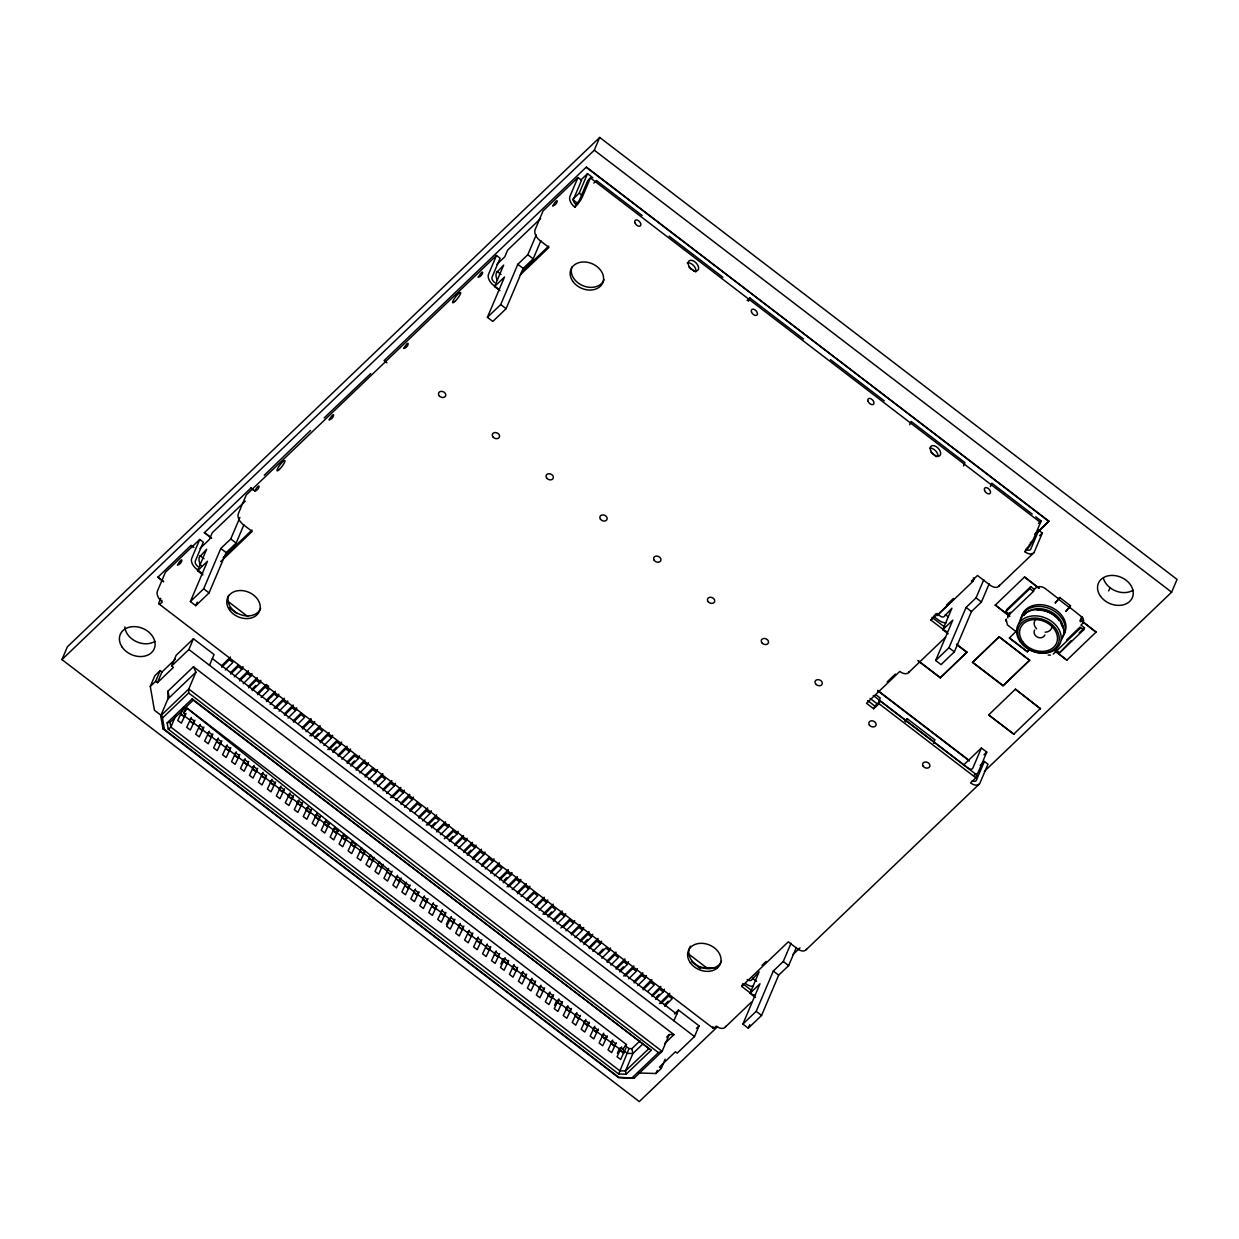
<?xml version="1.0" encoding="UTF-8"?>
<svg xmlns="http://www.w3.org/2000/svg" width="1239" height="1239" viewBox="0 0 1239 1239"><rect width="100%" height="100%" fill="white"/><g stroke="black" fill="none" stroke-linecap="round" stroke-linejoin="round"><path stroke-width="1.5" d="M673.97 1034.627L669.246 1034.565L662.122 1051.353L634.058 1078.209L618.71 1077.729L162.975 728.842L160.698 715.832L167.838 699.044L168.055 691.068L193.454 666.752L673.97 1034.627L664.615 1043.579M634.058 1078.209L618.726 1077.233L164.477 729.477L162.479 718.031L188.653 692.973L188.762 688.992L195.901 672.188L193.454 666.752M1034.596 629.985C1031.746 636.257 1041.736 641.09 1044.911 635.018M1006.161 619.438L1007.384 624.874L1017.529 632.85M1006.068 619.717L1005.867 621.095L1006.285 619.144M618.695 1073.996L626.144 1074.228L651.187 1050.269L192.169 698.873L167.141 722.833L168.241 729.152L618.695 1073.996L629.009 1048.566L631.875 1048.659L640.021 1040.868M717.536 1026.697L639.293 1101.564L61.95 659.582L67.371 646.82L599.707 137.436L1177.05 579.418L1171.629 592.18L984.401 771.339M163.455 581.772L157.833 577.111L163.563 581.494M160.698 598.282L159.258 601.705A9.215 1.843 -52.6 0 0 162.294 601.984A9.215 5.545 46.3 0 1 157.399 591.127L165.391 572.31L199.727 539.461L203.304 542.202L195.328 561.019A4.615 2.772 46.3 0 0 197.775 566.44M190.976 545.532L193.965 547.468M199.727 539.461L191.735 558.262A9.215 5.545 46.3 0 0 196.629 569.135L202.607 573.703M211.466 538.299L204.404 532.538L211.575 538.02M202.871 574.911L197.497 570.792L206.619 549.295L199.402 557.008A11.523 6.923 46.3 0 0 201.415 566.254M162.139 716.142L154.441 710.257L150.291 686.437L154.86 675.689L160.172 670.593L161.968 671.972L157.399 682.72L155.618 681.342L160.172 670.593M243.866 524.887L236.153 543.085L226.164 552.625L209.05 592.939L195.747 605.67L190.372 601.565L207.486 561.252L197.497 570.792M195.747 605.67L197.233 602.169M190.372 601.565L203.676 588.819L220.79 548.505L230.764 538.965L239.901 517.468M157.399 682.72L173.383 667.434L171.586 666.055L176.139 655.307L193.439 638.751L214.068 654.548L209.499 665.297M253.856 490.164L250.99 487.965L253.732 490.427M171.586 666.055L188.886 649.515L193.439 638.751M264.294 475.234L310.586 430.444M176.077 714.872L170.874 727.107L168.241 729.152M185.974 713.354L181.343 723.173L177.75 720.432L183.093 708.971M184.27 711.775L187.182 708.259L388.163 869.453L387.033 871.032L381.643 866.913L382.789 865.333L379.196 862.592L378.065 864.172L372.676 860.052L373.822 858.472L370.244 855.731L369.098 857.295L363.724 853.191L364.855 851.611L361.277 848.87L360.131 850.434L354.757 846.314L355.887 844.75L352.31 842.009L351.164 843.573L345.789 839.453L346.935 837.889L343.342 835.148L342.196 836.712L336.822 832.593L337.968 831.028L334.375 828.271L333.229 829.851L327.855 825.732L329.001 824.167L325.408 821.411L324.277 822.99L318.888 818.871L320.034 817.291L316.441 814.55L315.31 816.129L309.92 812.01L311.066 810.43L307.489 807.689L306.343 809.253L300.969 805.149L302.099 803.569L298.522 800.828L297.375 802.392L292.001 798.272L293.132 796.708L289.554 793.967L288.408 795.531L283.034 791.411L284.18 789.847L280.587 787.106L279.441 788.67L274.067 784.55L275.213 782.986L271.62 780.229L270.474 781.809L265.1 777.689L266.246 776.125L262.653 773.368L261.522 774.948L256.132 770.828L257.278 769.249L253.685 766.507L252.555 768.087L247.165 763.967L248.311 762.388L244.733 759.646L243.587 761.211L238.213 757.106L239.344 755.527L235.766 752.785L234.62 754.35L229.246 750.23L230.377 748.666L226.799 745.924L225.653 747.489L220.279 743.369L221.425 741.805L217.832 739.063L216.686 740.628L211.311 736.508L212.458 734.944L208.864 732.187L207.718 733.767L202.344 729.647L203.49 728.083L199.897 725.326L198.767 726.906L193.377 722.786L194.523 721.206L190.93 718.465L189.799 720.045L184.41 715.925L184.936 714.717M189.799 720.045L190.31 718.821M194.941 720.215L190.295 730.034L186.717 727.293L191.364 717.474M193.377 722.786L193.888 721.578M324.184 417.915L370.647 373.62M198.767 726.906L199.278 725.698M203.908 727.076L199.262 736.911L195.685 734.154L200.331 724.335M221.719 667.248L229.292 659.706L230.439 657.011M202.344 729.647L202.855 728.439M207.718 733.767L208.245 732.559M212.876 733.937L208.229 743.772L204.652 741.015L209.283 731.196M211.311 736.508L211.823 735.3M234.279 676.85L241.837 669.323L242.983 666.628M216.686 740.628L217.832 739.063M221.843 740.814L217.197 750.633L213.604 747.891L218.25 738.057M239.654 680.97L247.227 673.427L248.358 670.733M220.279 743.369L220.79 742.161M243.247 683.711L250.805 676.184L251.951 673.489M225.653 747.489L226.164 746.281M230.81 747.675L226.164 757.494L222.571 754.752L227.217 744.918M248.621 687.831L256.179 680.304L257.325 677.609M229.246 750.23L229.757 749.022M252.198 690.572L259.772 683.045L260.918 680.35M234.62 754.35L235.131 753.142M239.777 754.536L235.131 764.355L231.538 761.613L236.184 751.794M257.588 694.692L265.146 687.165L266.292 684.47L268.677 686.298M238.213 757.106L238.724 755.883M243.587 761.211L244.098 760.003M248.729 761.396L244.098 771.216L240.505 768.474L245.152 758.655M266.555 701.553L274.113 694.026L275.259 691.331M247.165 763.967L247.692 762.759M270.133 704.31L277.706 696.767L278.837 694.072M252.555 768.087L253.066 766.864M257.697 768.257L253.05 778.077L249.473 775.335L254.119 765.516M275.507 708.414L283.081 700.887L284.227 698.192M256.132 770.828L256.643 769.62M279.1 711.171L286.658 703.628L287.804 700.933M261.522 774.948L262.033 773.74M266.664 775.118L262.018 784.953L258.44 782.196L263.086 772.377M284.474 715.29L292.048 707.748L293.194 705.053L284.242 713.958M265.1 777.689L265.611 776.481M288.067 718.031L295.625 710.489L296.771 707.794M270.474 781.809L271 780.601M275.631 781.979L270.985 791.814L267.407 789.057L272.038 779.238M494.547 282.461A4.615 2.772 46.3 0 1 492.1 277.025L500.091 258.223L496.498 255.466L488.522 274.284A9.215 5.545 46.3 0 0 493.401 285.156L499.379 289.725M274.067 784.55L274.578 783.342M499.921 290.685L494.547 286.565L503.669 265.069L496.436 272.766A11.523 6.923 46.3 0 0 497.459 280.37M279.441 788.67L279.952 787.462M284.598 788.856L279.952 798.675L276.359 795.934L281.005 786.099M302.409 729.012L309.982 721.47L311.113 718.775L302.177 727.68M283.034 791.411L283.545 790.203M306.002 731.753L313.56 724.226L314.706 721.532M540.916 240.645L533.188 258.843L523.214 268.398L506.101 308.697L492.797 321.443L487.407 317.323L504.521 277.009L494.547 286.565M288.408 795.531L288.919 794.323M293.566 795.717L288.919 805.536L285.326 802.795L289.972 792.96M311.376 735.873L318.934 728.346L320.08 725.651M487.407 317.323L500.726 304.577L517.825 264.279L527.814 254.723L536.239 234.883M292.001 798.272L292.512 797.064M297.375 802.392L297.887 801.184M302.533 802.578L297.887 812.397L294.293 809.656L298.94 799.836M320.343 742.734L327.901 735.207L329.047 732.512M300.969 805.149L301.48 803.925M323.921 745.475L331.494 737.948L332.641 735.254M306.343 809.253L306.854 808.045M311.485 809.439L306.854 819.258L303.261 816.516L307.907 806.697M574.85 207.207L575.996 204.528A4.615 2.772 46.3 0 1 573.549 199.092L581.54 180.275L577.947 177.533L569.955 196.351A9.215 5.545 46.3 0 0 574.85 207.207A9.215 1.843 -52.6 0 0 582.454 196.738L590.445 177.936L1040.481 522.471M309.92 812.01L310.447 810.802M332.888 752.352L340.462 744.809L341.592 742.115M586.233 167.311L1048.953 521.185L1036.331 533.42M61.95 659.582L594.286 150.198L599.707 137.436M577.963 203.63L572.588 199.51L579.233 193.145L587.503 173.661L592.892 177.781M315.31 816.129L315.821 814.906M320.452 816.3L315.806 826.119L312.228 823.377L316.874 813.558M338.262 756.456L345.836 748.929L346.982 746.234L338.03 755.14M318.888 818.871L319.399 817.663M341.856 759.213L349.413 751.67L350.56 748.976M324.277 822.99L324.788 821.782M329.419 823.161L324.773 832.995L321.195 830.238L325.842 820.419M327.855 825.732L328.366 824.524M350.823 766.074L358.381 758.531L359.527 755.836M333.229 829.851L334.375 828.271M338.386 830.022L333.74 839.856L330.163 837.099L334.793 827.28M356.197 770.193L363.77 762.651L364.901 759.956M336.822 832.593L337.333 831.384M359.79 772.935L367.348 765.392L368.494 762.713M342.196 836.712L342.707 835.504M347.354 836.898L342.707 846.717L339.114 843.976L343.761 834.141M345.789 839.453L346.3 838.245M368.757 779.796L376.315 772.269L377.461 769.574M351.164 843.573L351.675 842.365M356.321 843.759L351.675 853.578L348.082 850.837L352.728 841.002M374.132 783.915L381.689 776.388L382.836 773.694L373.899 782.599M354.757 846.314L355.268 845.106M360.131 850.434L360.642 849.226M365.288 850.62L360.642 860.439L357.049 857.698L361.695 847.879M383.099 790.776L390.657 783.249L391.803 780.555M363.724 853.191L364.235 851.967M386.676 793.518L394.25 785.991L395.396 783.296M369.098 857.295L369.609 856.087M374.24 857.481L369.609 867.3L366.016 864.559L370.662 854.74M392.066 797.637L399.624 790.11L400.77 787.415M372.676 860.052L373.202 858.844M395.644 800.394L403.217 792.852L404.348 790.157M378.065 864.172L378.576 862.948M383.207 864.342L378.561 874.161L374.983 871.42L379.63 861.601M401.018 804.498L408.591 796.971L409.737 794.276M381.643 866.913L382.154 865.705M404.611 807.255L412.169 799.713L413.315 797.018M387.033 871.032L387.544 869.824M392.174 871.203L387.528 881.037L383.951 878.281L388.597 868.462M390.61 873.774L395.984 877.893L396.511 876.685M401.142 878.064L396.495 887.898L392.918 885.142L397.549 875.323M418.952 818.236L426.526 810.693L427.656 807.998L418.72 816.904M405.757 883.159L404.952 884.754L399.578 880.635L400.089 879.427M422.545 820.977L430.103 813.434L431.249 810.755M404.952 884.754L405.463 883.546M410.109 884.94L405.463 894.759L401.87 892.018L406.516 882.183M427.92 825.097L435.478 817.554L436.624 814.859M427.269 899.622L424.032 896.912L422.886 898.476L417.512 894.357L418.643 892.792L415.065 890.051L413.919 891.615L408.545 887.496L409.056 886.288M413.919 891.615L414.43 890.407M419.076 891.801L414.43 901.62L410.837 898.879L415.483 889.044M436.887 831.958L444.445 824.431L445.591 821.736M417.512 894.357L418.023 893.149M440.464 834.699L448.038 827.172L449.184 824.477M422.886 898.476L423.397 897.268M428.044 898.662L423.397 908.481L419.804 905.74L424.45 895.921M449.432 841.56L457.005 834.033L458.151 831.338M426.479 901.233L431.853 905.337L432.365 904.129M436.995 905.523L432.365 915.342L428.771 912.601L433.418 902.782M454.821 845.679L462.379 838.153L463.525 835.458L454.574 844.363M463.138 927.082L459.886 924.356L458.74 925.936L453.366 921.816L454.512 920.252L450.919 917.495L449.788 919.075L444.398 914.955L445.544 913.375L441.951 910.634L440.821 912.214L435.431 908.094L435.958 906.886M458.399 848.436L465.972 840.894L467.103 838.199M440.821 912.214L441.332 910.99M445.963 912.384L441.316 922.203L437.739 919.462L442.385 909.643M463.773 852.54L471.347 845.013L472.493 842.319M444.398 914.955L444.909 913.747M467.366 855.297L474.924 847.755L476.07 845.06M446.334 924.604L448.533 919.415M449.788 919.075L450.919 917.495M454.93 919.245L450.284 929.08L446.706 926.323L451.352 916.504M472.74 859.417L480.314 851.874L481.46 849.18M453.366 921.816L453.877 920.608M476.334 862.158L483.891 854.616L485.038 851.921M458.74 925.936L459.266 924.728M463.897 926.106L459.251 935.941L455.673 933.184L460.304 923.365M485.301 869.019L492.859 861.477L494.005 858.797M462.333 928.677L467.707 932.797L468.218 931.589M472.864 932.982L468.218 942.802L464.625 940.06L469.271 930.226M490.675 873.139L498.233 865.596L499.379 862.902L490.443 871.807M498.992 954.526L495.755 951.815L494.609 953.38L489.235 949.275L490.365 947.696L486.788 944.954L485.642 946.519L480.267 942.399L481.398 940.835L477.82 938.093L476.674 939.658L471.3 935.538L471.811 934.33M476.674 939.658L477.185 938.45M481.832 939.843L477.185 949.663L473.592 946.921L478.239 937.087M748.356 301.247L749.781 297.887L803.569 339.068M499.642 880L507.2 872.473L508.346 869.778L499.41 878.683M480.267 942.399L480.778 941.191M503.22 882.741L510.793 875.214L511.939 872.519M485.642 946.519L486.788 944.954M490.799 946.704L486.153 956.523L482.56 953.782L487.206 943.963M508.609 886.861L516.167 879.334L517.313 876.639M489.235 949.275L489.746 948.052M512.187 889.602L519.761 882.075L520.907 879.38M494.609 953.38L495.12 952.171M499.751 953.565L495.12 963.384L491.527 960.643L496.173 950.824M517.577 893.722L525.135 886.195L526.281 883.5M521.154 896.478L528.728 888.936L529.858 886.241M500.85 964.05L503.049 958.862M498.186 956.136L503.576 960.256L504.087 959.032M508.718 960.426L504.072 970.245L500.494 967.504L505.14 957.685M579.682 1016.305L576.429 1013.579L575.299 1015.159L569.909 1011.039L571.055 1009.46L567.462 1006.718L566.331 1008.298L560.942 1004.179L562.088 1002.599L558.51 999.858L557.364 1001.422L551.99 997.318L553.121 995.738L549.543 992.997L548.397 994.561L543.023 990.441L544.153 988.877L540.576 986.136L539.43 987.7L534.055 983.58L535.186 982.016L531.608 979.275L530.462 980.839L525.088 976.719L526.234 975.155L522.641 972.398L521.495 973.978L516.121 969.858L517.267 968.294L513.674 965.537L512.543 967.117L507.154 962.997L507.665 961.789M512.543 967.117L513.674 965.537M517.685 967.287L513.039 977.122L509.461 974.365L514.108 964.546M535.496 907.459L543.069 899.917L544.215 897.222L535.263 906.127M516.121 969.858L516.632 968.65M539.089 910.2L546.647 902.658L547.793 899.963M521.495 973.978L522.641 972.398M526.652 974.148L522.006 983.983L518.429 981.226L523.059 971.407M544.463 914.32L552.036 906.778L553.167 904.083M525.088 976.719L525.599 975.511M530.462 980.839L531.608 979.275M535.62 981.025L530.973 990.844L527.38 988.103L532.027 978.268M553.43 921.181L560.988 913.639L562.134 910.944M557.023 923.922L564.581 916.395L565.727 913.701M539.43 987.7L539.941 986.492M544.587 987.886L539.941 997.705L536.348 994.963L540.994 985.129M565.975 930.783L573.549 923.256L574.695 920.562M548.397 994.561L549.543 992.997M553.554 994.747L548.908 1004.566L545.315 1001.824L549.961 992.005M571.365 934.903L578.923 927.376L580.069 924.681L571.133 933.587M551.99 997.318L552.501 996.094M574.942 937.644L582.516 930.117L583.662 927.422M554.638 1005.232L556.11 1001.762M557.364 1001.422L558.51 999.858M562.506 1001.608L557.875 1011.427L554.282 1008.685L558.928 998.866M580.332 941.764L587.89 934.237L589.036 931.542M560.942 1004.179L561.468 1002.971M583.91 944.521L591.483 936.978L592.614 934.283M566.331 1008.298L567.462 1006.718M571.473 1008.469L566.827 1018.288L563.249 1015.546L567.896 1005.727M589.284 948.625L596.857 941.098L598.003 938.403M569.909 1011.039L570.42 1009.831M592.877 951.382L600.435 943.839L601.581 941.144M575.299 1015.159L575.81 1013.951M580.441 1015.33L575.794 1025.164L572.217 1022.407L576.863 1012.588M601.844 958.243L609.402 950.7L610.548 948.005M578.876 1017.9L584.25 1022.02L584.777 1020.812M589.408 1022.19L584.762 1032.025L581.184 1029.268L585.815 1019.449M607.218 962.362L614.792 954.82L615.922 952.125L606.986 961.03M615.535 1043.749L612.298 1041.039L611.152 1042.603L605.778 1038.483L606.909 1036.919L603.331 1034.178L602.185 1035.742L596.811 1031.622L597.941 1030.058L594.364 1027.317L593.218 1028.881L587.844 1024.761L588.355 1023.553M593.218 1028.881L594.364 1027.317M598.375 1029.067L593.729 1038.886L590.136 1036.145L594.782 1026.31M616.186 969.223L623.744 961.681L624.89 958.986L615.953 967.891M596.811 1031.622L597.322 1030.414M619.779 971.965L627.337 964.438L628.483 961.743M602.185 1035.742L603.331 1034.178M607.342 1035.928L602.696 1045.747L599.103 1043.006L603.749 1033.171M625.153 976.084L632.711 968.557L633.857 965.862M605.778 1038.483L606.289 1037.275M628.731 978.825L636.304 971.299L637.45 968.604M611.152 1042.603L611.663 1041.395M616.31 1042.789L611.663 1052.608L608.07 1049.867L612.716 1040.048M634.12 982.945L641.678 975.418L642.824 972.723M637.698 985.686L645.271 978.16L646.417 975.465M617.394 1053.274L619.608 1048.086M614.745 1045.36L620.12 1049.464L620.631 1048.256M625.958 1048.008L620.631 1059.469L617.037 1056.728L621.684 1046.909M643.087 989.806L650.645 982.279L651.791 979.584L642.84 988.49M652.039 996.667L659.613 989.14L660.759 986.445L651.807 995.351M655.632 999.424L663.19 991.881L664.336 989.187M909.72 424.776L911.145 421.415L964.933 462.596L963.508 465.957M661.007 1003.544L668.58 996.001L669.726 993.306M673.892 1020.812L678.461 1010.048L699.075 1025.846L694.506 1036.594L677.206 1053.15L675.425 1051.772L659.442 1067.058L661.239 1068.421L655.911 1073.516L639.045 1072.989M655.911 1073.516L657.228 1070.45M661.239 1068.421L665.157 1059.221M754.566 995.304A9.215 5.545 46.3 0 1 750.664 993.275L741.712 986.414L742.842 983.72L751.81 990.596M755.387 997.426L750.013 993.322L759.135 971.81L751.314 980.281A4.615 2.772 46.3 0 1 747.179 979.476M909.256 671.569A9.215 5.545 46.3 0 1 899.793 671.445L866.526 703.287L873.696 708.77L874.842 706.091L880.17 700.995L976.982 775.118L975.852 777.798L970.524 782.893A9.215 5.545 46.3 0 0 979.972 783.017L987.963 764.2L984.37 761.458L980.188 765.47M878.823 701.413L880.248 698.053L875.632 694.521M796.383 947.401L788.654 965.599L778.681 975.155L761.567 1015.453L748.263 1028.2L742.889 1024.08L759.987 983.766L750.013 993.322M873.696 708.77L879.024 703.69L880.17 700.995M748.263 1028.2L749.75 1024.684M742.889 1024.08L756.193 1011.334L773.306 971.035L783.28 961.479L791.009 943.282M947.339 631.704A9.215 5.545 46.3 0 1 943.452 629.675L930.907 620.073L936.034 613.568M990.41 486.555L991.835 483.195L1032.18 514.077M948.176 633.841L942.786 629.722L951.924 608.225L944.691 615.938A4.615 2.772 46.3 0 1 939.967 615.876L936.978 613.584M905.724 722.012L907.149 718.651L934.934 739.915L933.509 743.276M989.171 583.801L981.443 601.999L971.469 611.555L954.355 651.853L941.036 664.6L935.662 660.48L952.776 620.166L942.786 629.722M930.907 620.073L936.219 614.978L937.118 615.659L973.049 581.277L974.195 578.598L973.296 577.901M935.662 660.48L948.966 647.749L966.079 607.435L976.069 597.879L983.781 579.697M918.099 660.914L940.246 677.872L966.978 652.132L956.632 644.218M940.246 677.872L966.978 652.132M1009.615 616.356L995.242 605.004L1009.723 616.093M972.507 662.447L999.223 636.707L1029.594 660.31L1002.986 685.787L972.507 662.447L999.223 636.707M1034.565 534.303L1038.747 530.307L1042.34 533.049L1034.348 551.866A9.215 5.545 46.3 0 1 1024.901 551.742L1026.031 549.063M1035.758 516.818L1041.147 520.938L1032.505 541.273A9.215 1.843 -52.6 0 1 1024.901 551.742M1038.747 530.307L1030.771 549.109A4.615 2.772 46.3 0 1 1026.682 549.497M1005.913 611.57L1006.765 609.557L1030.724 586.636L1034.317 589.377L1033.45 591.406L1009.506 614.327L1005.913 611.57L1029.872 588.649L1030.724 586.636M1039.01 588.076L1024.529 576.987L1038.886 588.339M1009.506 614.327L1010.358 612.298L1009.026 613.584A6.907 5.343 23 0 0 1007.896 617.982M1009.382 637.961L1027.317 651.683L1009.382 637.961L1016.491 631.007M988.66 714.934L1013.765 734.138L988.66 714.934L1015.391 689.194L1040.373 708.677L1015.391 689.194M1002.986 685.787L1029.717 660.046M974.272 774.964A11.523 6.923 46.3 0 0 978.206 772.253L986.771 752.088L981.381 747.969L972.832 768.134A4.615 2.772 46.3 0 1 968.108 768.072L873.294 695.482M984.37 761.458L976.394 780.276A4.615 2.772 46.3 0 1 972.305 780.647M1055.736 602.309L1059.748 597.523L1070.511 605.763L1065.927 611.338L1070.511 605.763M1055.674 602.448L1055.163 603.099L1059.748 597.523M1056.124 650.01L1059.701 652.752L1071.208 640.548M1081.74 616.635L1079.928 620.94L1080.64 621.792L1082.468 617.502L1068.916 606.707M1055.272 651.311L1066.856 660.17L1055.38 651.033M1059.701 652.752L1083.66 629.83L1084.512 627.817L1080.935 625.076L1082.266 623.806A6.907 5.343 23 0 0 1082.468 617.502M1081.755 620.801L1096.128 632.153L1081.647 621.08M1108.58 590.926L1110.175 587.813A18.43 14.264 23 0 0 1133.096 590.213M183.418 712.952L187.182 708.259L626.469 1044.554L622.706 1049.247M184.41 715.925L185.556 714.345L183.759 712.983M395.984 877.893L397.13 876.314L409.691 885.931L408.545 887.496M399.578 880.635L400.383 879.04M431.853 905.337L433 903.773L436.577 906.514L435.431 908.094M467.707 932.797L468.853 931.232L472.446 933.974L471.3 935.538M503.576 960.256L504.707 958.676L508.3 961.418L507.154 962.997M584.25 1022.02L585.397 1020.44L588.99 1023.197L587.844 1024.761M620.12 1049.464L621.266 1047.9L623.047 1049.278M221.487 665.916L229.153 658.281M225.312 669.989L232.87 662.447L229.292 659.706M230.454 672.777L238.12 665.142M230.686 674.109L238.26 666.567L241.837 669.323M239.421 679.638L247.088 672.018M248.389 686.514L256.055 678.879M251.966 689.256L255.807 685.43M257.356 693.375L265.022 685.74M261.166 697.433L268.739 689.906L265.146 687.165M266.308 700.236L273.974 692.601M274.005 708.367L282.941 699.462M293.209 720.819L300.876 713.184M293.442 722.151L301.015 714.609L304.593 717.366L298.289 723.638M309.858 735.827L318.81 726.921M314.721 737.298L318.562 733.473M314.954 738.614L322.527 731.087L318.934 728.346M320.111 741.418L327.777 733.782M327.793 749.549L336.729 740.643M329.311 749.595L336.869 742.068L340.462 744.809M332.656 751.02L336.481 747.21M346.997 762L354.664 754.365M347.23 763.332L354.803 755.79L358.381 758.531M351.861 763.472L354.416 760.932M355.965 768.861L363.631 761.226M364.932 775.722L372.598 768.103M365.164 777.054L372.738 769.512L376.315 772.269M377.709 786.657L385.283 779.13L381.689 776.388M382.866 789.46L390.533 781.824M390.548 797.591L399.485 788.685M400.786 803.182L408.452 795.546M409.753 810.043L417.419 802.407M409.985 811.375L417.558 803.832L421.136 806.574L414.833 812.861M426.402 825.05L435.354 816.145M431.265 826.521L435.106 822.696M431.513 827.838L439.071 820.311L435.478 817.554M436.655 830.641L444.321 823.006M444.336 838.772L453.288 829.867M447.109 837.564L453.412 831.292L457.005 834.033M449.199 840.243L453.04 836.433M463.541 851.224L471.207 843.589M467.134 853.965L470.959 850.155M472.508 858.085L480.174 850.45M481.475 864.946L489.142 857.311M481.708 866.278L489.281 858.735L492.859 861.477M494.268 875.88L501.826 868.353L498.233 865.596M504.273 880.155L506.828 877.599M507.092 886.814L516.043 877.909M517.329 892.405L524.995 884.77M526.296 899.266L533.963 891.631M526.529 900.583L534.102 893.056L537.68 895.797L531.376 902.085M542.961 914.258L551.897 905.353M547.824 915.745L551.649 911.919M548.056 917.061L555.614 909.519L552.036 906.778M553.198 919.849L560.864 912.229M560.88 927.996L569.832 919.09M563.652 926.787L569.955 920.515L573.549 923.256M580.084 940.447L587.751 932.812M583.677 943.189L587.503 939.379M589.052 947.308L596.718 939.673M598.019 954.169L603.13 949.089M599.521 954.231L605.825 947.959L609.402 950.7M610.812 965.104L618.369 957.561L614.792 954.82M619.531 970.648L623.372 966.823M623.635 976.038L632.587 967.132M633.888 981.629L641.554 973.993M647.92 991.293L654.238 985.02L650.645 982.279M656.67 996.822L659.225 994.282M659.504 1003.482L668.441 994.576M664.367 1004.953L668.193 1001.143M664.6 1006.285L672.158 998.742L668.58 996.001M157.709 577.374L191.1 545.268M204.296 532.801L250.99 487.965M496.498 255.466L246.298 494.888L238.322 513.689A9.215 5.545 46.3 0 0 243.216 524.562L252.167 531.423L220.666 561.577M577.947 177.533L543.085 210.893L535.093 229.711A9.215 5.545 46.3 0 0 539.987 240.583L548.954 247.444L520.179 274.965M245.26 501.16L212.21 532.785L209.36 539.507L200.052 548.412M540.7 218.451L507.665 250.077L504.815 256.783L496.824 264.434M580.859 180.027L587.503 173.661M590.445 177.936L587.782 180.476L579.79 199.293A4.615 0.929 -52.6 0 1 575.996 204.528M593.806 183.078L596.47 180.522L642.189 215.524M223.175 557.581L251.951 530.044M521.325 272.286L548.722 246.065M161.968 671.972L175.272 659.241M150.291 686.437L155.618 681.342M167.838 699.044L195.901 672.188M167.141 722.833L170.053 722.337L193.207 700.174L651.187 1050.269M747.117 300.427L749.781 297.887M946.55 605.035L953.457 598.437M971.422 581.23L977.478 575.5L990.023 585.102A9.215 5.545 46.3 0 0 999.486 585.226M938.419 613.955L953.054 599.939M1038.483 523.478L1041.147 520.938M1036.439 533.157L1048.953 521.185M1030.213 542.961L1032.877 540.421M1039.552 535.713L1042.34 533.049M887.078 682.023L895.394 674.062M908.745 672.421L945.574 637.171M998.975 586.078L1033.853 552.702M995.134 605.267L1024.529 576.987M1034.317 589.377L1035.649 588.107A6.907 5.359 23 0 1 1045.019 588.401L1058.462 598.7M904.485 721.191L907.149 718.651M1027.425 651.42L1030.229 648.74M1027.317 651.683L1030.105 649.004M626.469 1044.554L625.277 1045.701L629.009 1048.566M642.422 1044.4L632.881 1053.522L625.478 1070.992L626.144 1074.228M674.357 1013.982L678.461 1010.048M1066.764 639.82L1080.067 627.089L1083.66 629.83M1080.393 628.158L1053.258 654.068M1079.184 632.912L1084.512 627.817M648.632 1048.829L625.478 1070.992L619.856 1070.806L170.874 727.107L170.053 722.337M666.582 1037.12L669.246 1034.565M1066.856 660.17L1096.252 631.89M632.246 1077.651L658.42 1052.608L662.122 1051.353L188.762 688.992L160.698 715.832L162.479 718.031M963.446 765.144L981.381 747.969M762.031 965.367L766.136 961.433M696.411 1028.385L699.075 1025.846M741.712 986.414L788.283 941.841L797.25 948.702A9.215 5.545 46.3 0 0 806.697 948.826M983.998 754.737L986.771 752.088M1013.765 734.138L1040.481 708.414M792.991 954.51L799.976 947.82M725.28 1027.1L751.376 1002.134M806.202 949.678L979.476 783.869M1050.533 655.121L1048.163 655.075M698.486 967.396L717.226 968M387.822 869.422L391.416 872.179M162.975 728.842L164.477 729.477M594.286 150.198L1171.629 592.18M1048.829 521.449L586.357 167.048L384.075 360.611L386.94 362.81M669.091 236.122L722.879 277.288M830.455 359.651L884.259 400.832M688.961 267.113L691.827 269.297A9.215 5.545 46.3 0 1 694.15 271.511M931.016 452.405L933.881 454.605A9.215 5.545 46.3 0 1 936.204 456.804M579.233 193.145L581.927 195.204M1058.896 599.537L1069.66 607.776M1029.872 588.649L1033.45 591.406M972.15 580.595L973.049 581.277M527.814 254.723L533.188 258.843M976.069 597.879L981.443 601.999M517.825 264.279L523.214 268.398M966.079 607.435L971.469 611.555M999.114 636.97L1029.594 660.31M497.009 271.434L501.052 274.516M945.264 614.59L947.959 616.65M933.772 616.464L938.264 619.903A11.523 6.923 46.3 0 0 946.147 622.768M932.038 617.378L944.598 626.996M956.523 644.481L966.869 652.395M972.615 662.184L1003.094 685.508M500.726 304.577L506.101 308.697M948.966 647.749L954.355 651.853M918.207 660.635L940.355 677.594M877.677 690.355L969.425 760.607M877.553 690.619L969.316 760.87M879.024 703.69L975.852 777.798M870.041 698.347L877.692 704.201M867.672 700.593L874.842 706.091M783.28 961.479L788.654 965.599M230.764 538.965L236.153 543.085M773.306 971.035L778.681 975.155M220.79 548.505L226.164 552.625M752.476 978.191L756.518 981.273M199.975 555.661L204.001 558.758M227.775 601.209L247.754 616.511M688.838 954.169L707.283 968.294M229.292 607.76L236.897 613.568M691.517 961.603L700.639 968.588M756.193 1011.334L761.567 1015.453M203.676 588.819L209.05 592.939M159.026 603.966L713.075 1028.122M247.227 673.427L250.805 676.184M256.179 680.304L259.772 683.045M274.113 694.026L277.706 696.767M283.081 700.887L286.658 703.628M292.048 707.748L295.625 710.489M309.982 721.47L313.56 724.226M327.901 735.207L331.494 737.948M345.836 748.929L349.413 751.67M363.77 762.651L367.348 765.392M390.657 783.249L394.25 785.991M399.624 790.11L403.217 792.852M408.591 796.971L412.169 799.713M426.526 810.693L430.103 813.434M444.445 824.431L448.038 827.172M462.379 838.153L465.972 840.894M471.347 845.013L474.924 847.755M480.314 851.874L483.891 854.616M507.2 872.473L510.793 875.214M516.167 879.334L519.761 882.075M525.135 886.195L528.728 888.936M543.069 899.917L546.647 902.658M560.988 913.639L564.581 916.395M578.923 927.376L582.516 930.117M587.89 934.237L591.483 936.978M596.857 941.098L600.435 943.839M623.744 961.681L627.337 964.438M632.711 968.557L636.304 971.299M641.678 975.418L645.271 978.16M659.613 989.14L663.19 991.881M212.349 658.575L676.742 1014.091M188.886 649.515L694.506 1036.594M188.653 692.973L658.42 1052.608M183.511 707.515L185.989 709.405M623.279 1050.285L627.259 1053.336L632.881 1053.522L631.875 1048.659M181.002 713.896L184.58 716.638M189.97 720.757L193.547 723.499M198.937 727.618L202.515 730.36M207.904 734.479L211.482 737.22M216.856 741.34L220.449 744.081M225.823 748.201L229.416 750.942M234.791 755.062L238.384 757.819M243.758 761.939L247.335 764.68M252.725 768.799L256.303 771.541M261.692 775.66L265.27 778.402M270.66 782.521L274.237 785.263M279.611 789.382L283.204 792.124M288.579 796.243L292.172 798.985M297.546 803.104L301.139 805.861M306.513 809.981L310.091 812.722M315.48 816.842L319.058 819.583M324.448 823.703L328.025 826.444M333.415 830.564L336.993 833.305M342.367 837.425L345.96 840.166M351.334 844.286L354.927 847.027M360.301 851.147L363.894 853.903M369.268 858.023L372.846 860.764M378.236 864.884L381.813 867.625M387.203 871.745L390.781 874.486M396.17 878.606L399.748 881.347M405.122 885.467L408.715 888.208M414.089 892.328L417.682 895.069M423.057 899.189L426.65 901.946M432.024 906.065L435.601 908.806M440.991 912.926L444.569 915.667M449.958 919.787L453.536 922.528M458.926 926.648L462.503 929.389M467.877 933.509L471.47 936.25M476.845 940.37L480.438 943.111M485.812 947.231L489.405 949.988M494.779 954.107L498.357 956.849M503.746 960.968L507.324 963.71M512.714 967.829L516.291 970.571M521.665 974.69L525.259 977.432M530.633 981.551L534.226 984.293M539.6 988.412L543.193 991.154M548.567 995.273L552.16 998.03M557.535 1002.15L561.112 1004.891M566.502 1009.011L570.079 1011.752M575.469 1015.872L579.047 1018.613M584.421 1022.733L588.014 1025.474M593.388 1029.594L596.981 1032.335M602.355 1036.454L605.948 1039.196M611.323 1043.315L614.916 1046.072M620.29 1050.192L623.867 1052.933M180.739 714.144L184.332 716.885M189.706 721.005L193.284 723.746M198.674 727.866L202.251 730.607M207.641 734.727L211.219 737.468M216.593 741.588L220.186 744.345M225.56 748.449L229.153 751.206M234.527 755.325L238.12 758.067M243.494 762.186L247.088 764.928M252.462 769.047L256.039 771.789M261.429 775.908L265.007 778.65M270.396 782.769L273.974 785.511M279.348 789.63L282.941 792.387M288.315 796.491L291.908 799.248M297.283 803.368L300.876 806.109M306.25 810.229L309.843 812.97M315.217 817.09L318.795 819.831M324.184 823.95L327.762 826.692M333.152 830.811L336.729 833.553M342.103 837.672L345.696 840.429M351.071 844.533L354.664 847.29M360.038 851.41L363.631 854.151M369.005 858.271L372.598 861.012M377.972 865.132L381.55 867.873M386.94 871.993L390.517 874.734M395.907 878.854L399.485 881.595M404.859 885.715L408.452 888.471M413.826 892.576L417.419 895.332M422.793 899.452L426.386 902.193M431.761 906.313L435.354 909.054M440.728 913.174L444.305 915.915M449.695 920.035L453.273 922.776M458.662 926.896L462.24 929.637M467.614 933.757L471.207 936.514M476.581 940.618L480.174 943.375M485.549 947.494L489.142 950.236M494.516 954.355L498.109 957.097M503.483 961.216L507.061 963.957M512.45 968.077L516.028 970.818M521.418 974.938L524.995 977.679M530.369 981.799L533.963 984.556M539.337 988.66L542.93 991.417M548.304 995.536L551.897 998.278M557.271 1002.397L560.864 1005.139M566.238 1009.258L569.816 1012M575.206 1016.119L578.783 1018.861M584.173 1022.98L587.751 1025.722M593.125 1029.841L596.718 1032.598M602.092 1036.702L605.685 1039.459M611.059 1043.579L614.652 1046.32M620.027 1050.44L623.62 1053.181M691.78 269.405L690.928 268.677A6.458 3.872 46.3 0 1 690.309 260.314A6.458 3.872 46.3 0 1 698.579 267.376A6.458 3.872 46.3 0 1 691.78 269.405L690.928 268.677M1110.175 587.813L1107.852 585.753A18.43 14.264 23 0 1 1103.438 578.381M192.169 698.873L193.207 700.174M168.055 691.068L169.015 696.55M154.937 641.399A18.43 14.264 23 0 1 136.089 641.492A18.43 14.264 23 0 1 124.829 626.949M1021.323 619.361A23.045 17.826 23 0 1 1049.046 606.367A23.045 17.826 23 0 1 1063.697 634.585M1020.735 619.624A23.03 17.826 23 0 1 1049.278 608.488A23.03 17.826 23 0 1 1062.861 636.443M1019.372 622.845A23.03 17.826 23 0 1 1047.9 611.71A23.03 17.826 23 0 1 1061.498 639.665M1037.12 610.037A21.419 16.572 23 0 1 1059.252 620.662M1060.971 623.558A21.419 16.572 23 0 1 1062.117 626.562M1023.941 615.566A21.419 16.572 23 0 1 1046.676 609.96A21.419 16.572 23 0 1 1063.217 628.25M1052.004 625.664A9.231 7.14 23 0 1 1045.158 632.215M1036.578 628.793A9.231 7.14 23 0 1 1035.897 619.237M161.999 600.311A4.615 0.929 -52.6 0 1 161.798 600.296M721.516 961.061A17.284 13.381 23 0 1 699.292 966.544A17.284 13.381 23 0 1 690.479 946.162M260.701 608.287A17.284 13.381 23 0 1 239.87 614.374A17.284 13.381 23 0 1 228.611 595.479M604.059 279.735A17.284 13.381 23 0 1 583.228 285.822A17.284 13.381 23 0 1 571.953 266.912M1029.609 544.324A4.615 0.929 -52.6 0 1 1028.912 545.501M1028.014 546.786A4.615 0.929 -52.6 0 1 1027.518 547.421M1027.023 548.025A4.615 0.929 -52.6 0 1 1026.512 548.567M712.983 1026.713A9.215 1.843 -52.6 0 0 716.328 1026.14A9.215 5.545 46.3 0 0 725.791 1026.248M687.165 262.978A6.458 3.872 46.3 0 1 693.561 265.549A6.458 3.872 46.3 0 1 695.745 272.022M929.947 448.131A6.458 3.872 46.3 0 1 935.615 450.857A6.458 3.872 46.3 0 1 938 456.618M753.358 986.352A11.523 6.923 46.3 0 1 745.475 983.503M177.518 564.922C182.737 564.225 183.868 553.957 177.518 564.922M254.707 491.062C259.927 490.35 261.088 480.113 254.707 491.062M329.233 419.742C334.453 419.03 335.614 408.793 329.233 419.742M403.759 348.422C408.963 347.725 410.264 337.318 403.759 348.422M478.285 277.118C483.504 276.405 484.666 266.168 478.285 277.118M552.811 205.798C558.015 205.085 559.316 194.693 552.811 205.798M122.336 647.393A18.43 14.264 23 0 0 153.218 650.63A18.43 14.264 23 0 0 136.182 626.717A18.43 14.264 23 0 0 122.336 647.393M1100.495 596.222A18.43 14.264 23 0 0 1131.377 599.444A18.43 14.264 23 0 0 1114.341 575.531A18.43 14.264 23 0 0 1100.495 596.222M1022.671 641.663A19.592 15.162 23 0 0 1055.489 645.101A19.592 15.162 23 0 0 1037.384 619.701A19.592 15.162 23 0 0 1022.671 641.663M1021.184 642.251A21.419 16.572 23 0 0 1057.068 645.999A21.419 16.572 23 0 0 1037.275 618.215A21.419 16.572 23 0 0 1021.184 642.251M1020.286 641.817A23.03 17.826 23 0 0 1058.865 645.844A23.03 17.826 23 0 0 1037.585 615.984A23.03 17.826 23 0 0 1020.286 641.817M455.054 301.356A6.458 1.285 -52.6 0 0 460.676 292.621A6.458 1.285 -52.6 0 0 454.217 298.8A6.458 1.285 -52.6 0 0 455.054 301.356M279.379 469.457A6.458 1.285 -52.6 0 0 285.001 460.722A6.458 1.285 -52.6 0 0 278.558 466.902A6.458 1.285 -52.6 0 0 279.379 469.457M930.566 450.423A6.458 3.872 46.3 0 0 939.611 455.844A6.458 3.872 46.3 0 0 936.142 446.567A6.458 3.872 46.3 0 0 930.566 450.423M984.571 490.443A3.779 2.277 46.3 0 0 989.884 493.618A3.779 2.277 46.3 0 0 987.839 488.181A3.779 2.277 46.3 0 0 984.571 490.443M634.941 222.772A3.779 2.277 46.3 0 0 640.238 225.963A3.779 2.277 46.3 0 0 638.209 220.511A3.779 2.277 46.3 0 0 634.941 222.772M751.484 311.996A3.779 2.277 46.3 0 0 756.781 315.186A3.779 2.277 46.3 0 0 754.752 309.735A3.779 2.277 46.3 0 0 751.484 311.996M868.028 401.219A3.779 2.277 46.3 0 0 873.34 404.394A3.779 2.277 46.3 0 0 871.296 398.958A3.779 2.277 46.3 0 0 868.028 401.219M869.391 725.063A3.779 2.927 23 0 0 875.741 725.729A3.779 2.927 23 0 0 872.241 720.819A3.779 2.927 23 0 0 869.391 725.063M815.603 683.882A3.779 2.927 23 0 0 821.937 684.548A3.779 2.927 23 0 0 818.452 679.638A3.779 2.927 23 0 0 815.603 683.882M761.815 642.7A3.779 2.927 23 0 0 768.149 643.366A3.779 2.927 23 0 0 764.649 638.457A3.779 2.927 23 0 0 761.815 642.7M708.027 601.519A3.779 2.927 23 0 0 714.361 602.185A3.779 2.927 23 0 0 710.861 597.275A3.779 2.927 23 0 0 708.027 601.519M654.238 560.353A3.779 2.927 23 0 0 660.573 561.004A3.779 2.927 23 0 0 657.073 556.094A3.779 2.927 23 0 0 654.238 560.353M600.435 519.172A3.779 2.927 23 0 0 606.785 519.838A3.779 2.927 23 0 0 603.285 514.928A3.779 2.927 23 0 0 600.435 519.172M546.647 477.991A3.779 2.927 23 0 0 552.997 478.657A3.779 2.927 23 0 0 549.497 473.747A3.779 2.927 23 0 0 546.647 477.991M492.859 436.809A3.779 2.927 23 0 0 499.209 437.475A3.779 2.927 23 0 0 495.708 432.566A3.779 2.927 23 0 0 492.859 436.809M439.071 395.628A3.779 2.927 23 0 0 445.405 396.294A3.779 2.927 23 0 0 441.92 391.385A3.779 2.927 23 0 0 439.071 395.628M690.34 962.78A17.284 13.381 23 0 0 719.301 965.816A17.284 13.381 23 0 0 703.318 943.406A17.284 13.381 23 0 0 690.34 962.78M229.54 610.022A17.284 13.381 23 0 0 258.486 613.042A17.284 13.381 23 0 0 242.519 590.631A17.284 13.381 23 0 0 229.54 610.022M572.898 281.47A17.284 13.381 23 0 0 601.844 284.49A17.284 13.381 23 0 0 585.877 262.079A17.284 13.381 23 0 0 572.898 281.47M923.179 766.244A3.779 2.927 23 0 0 929.529 766.91A3.779 2.927 23 0 0 926.029 762A3.779 2.927 23 0 0 923.179 766.244"/></g></svg>
